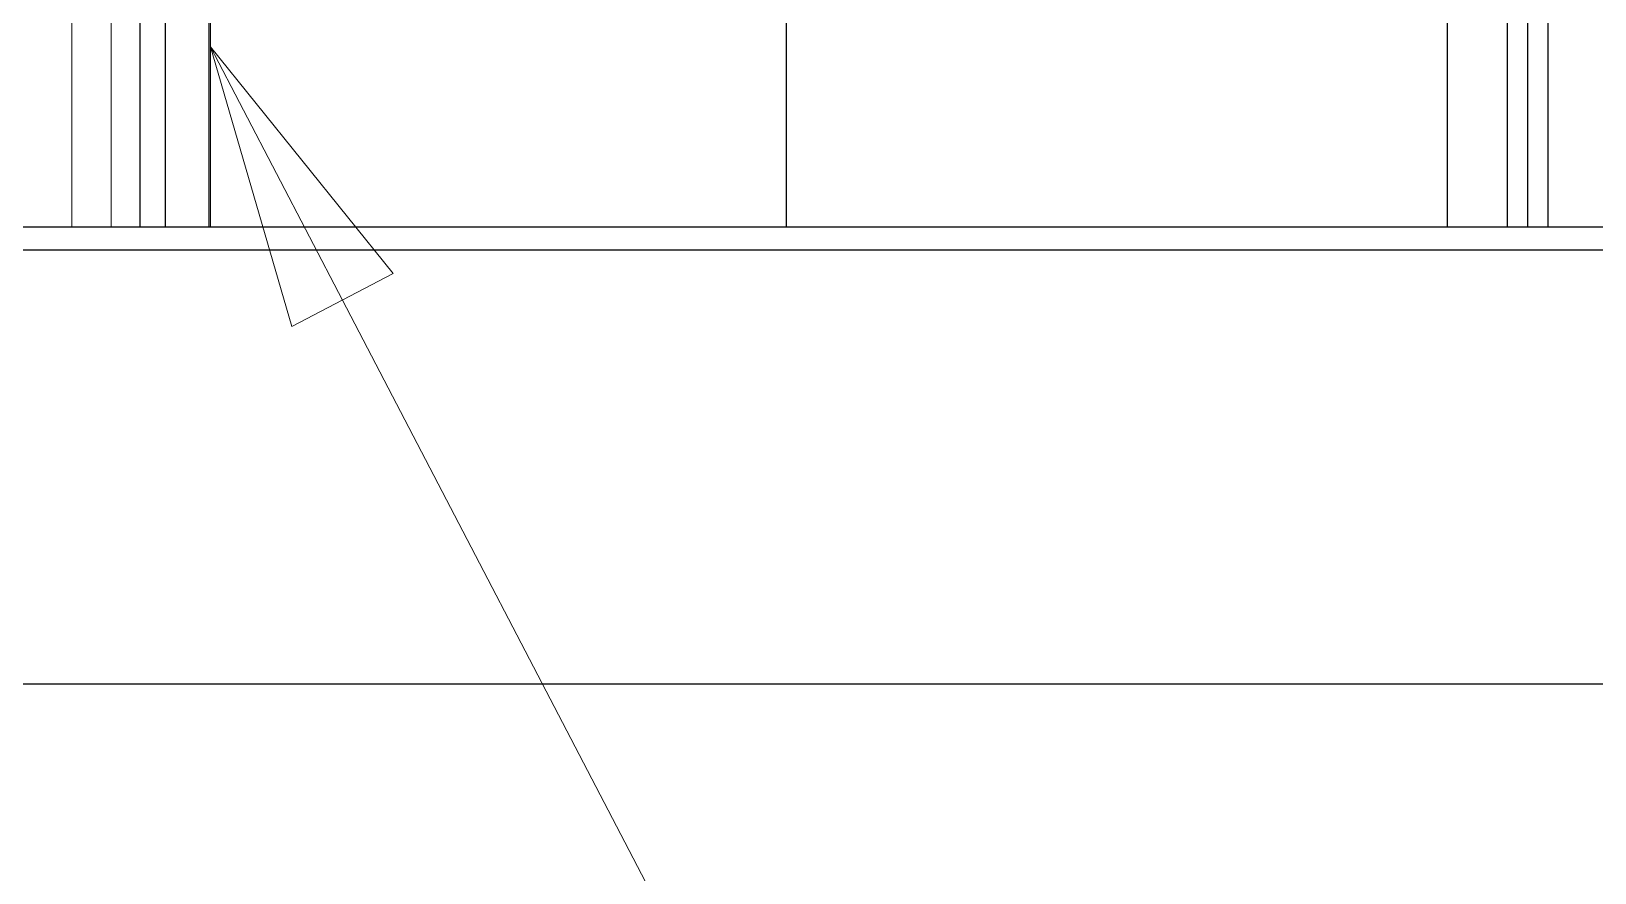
# Model space of a CAD drawing. Header units: millimetres. Extents: x -4172 to 126100, y -2 to 142133.
# Drawn here: x 65495 to 66863, y 42453 to 43189 of the extents above; entities that cross this region are included whole.
import ezdxf

# ---------------------------------------------------------------- set-up
doc = ezdxf.new("R2010")
doc.units = ezdxf.units.MM
doc.header["$LTSCALE"] = 100
doc.layers.add('P_Cable Ducts (CD)', color=30, linetype='Continuous', lineweight=18, true_color=0xff7f00)
doc.layers.add('Symbol', color=7, linetype='Continuous', lineweight=18)
doc.layers.add('Visible', color=7, linetype='Continuous', lineweight=25)

# ---------------------------------------------------------------- blocks, each defined once
blk = doc.blocks.new('Balloon2')
at = {"layer": 'Symbol'}
for p, q in [((657.674, 429.538), (656.519, 431.755)), ((658.117, 429.769), (656.519, 431.755)), ((656.519, 431.755), (657.231, 429.307)), ((657.231, 429.307), (658.117, 429.769)), ((657.674, 429.538), (667.208, 411.24))]:
    blk.add_line(p, q, dxfattribs=at)
at = {"layer": 'Symbol', "flags": 128}
blk.add_lwpolyline([(658.117, 429.769), (656.519, 431.755), (657.231, 429.307), (658.117, 429.769)], dxfattribs=at)
at = {"layer": 'Symbol'}
blk.add_solid([(658.117, 429.769), (656.519, 431.755), (657.231, 429.307), (658.117, 429.769)], dxfattribs=at)

msp = doc.modelspace()

# ---------------------------------------------------------------- linework, layer by layer
at = {"layer": 'P_Cable Ducts (CD)'}
for p, q in [((65530.58, 43017.58), (65530.58, 43952.58)), ((65565.05, 43017.58), (65565.05, 43952.58)), ((65651.88, 43017.58), (65651.88, 43952.58))]:
    msp.add_line(p, q, dxfattribs=at)
at = {"layer": 'Visible'}
for p, q in [((65590.08, 48882.58), (65590.08, 43017.58)), ((65612.66, 43017.58), (65612.66, 48882.58)), ((66786.43, 43017.58), (66786.43, 48877.58)), ((66822.2, 43017.58), (66822.2, 48877.58)), ((65650.97, 43017.58), (65650.97, 44517.58)), ((66734.07, 43017.58), (66734.07, 44517.58)), ((66803.99, 44517.58), (66803.99, 43017.58)), ((66155.89, 43017.58), (66155.89, 43202.58)), ((70407.78, 43017.58), (65393.8, 43017.58)), ((70521.78, 42997.58), (64440.75, 42997.58)), ((70521.78, 42617.58), (65164.73, 42617.58))]:
    msp.add_line(p, q, dxfattribs=at)

# ---------------------------------------------------------------- block references
at = {"layer": 'Symbol', "xscale": 100, "yscale": 100, "zscale": 100}
msp.add_blockref('Balloon2', (0, 0), dxfattribs=at)

doc.saveas('drawing.dxf')
